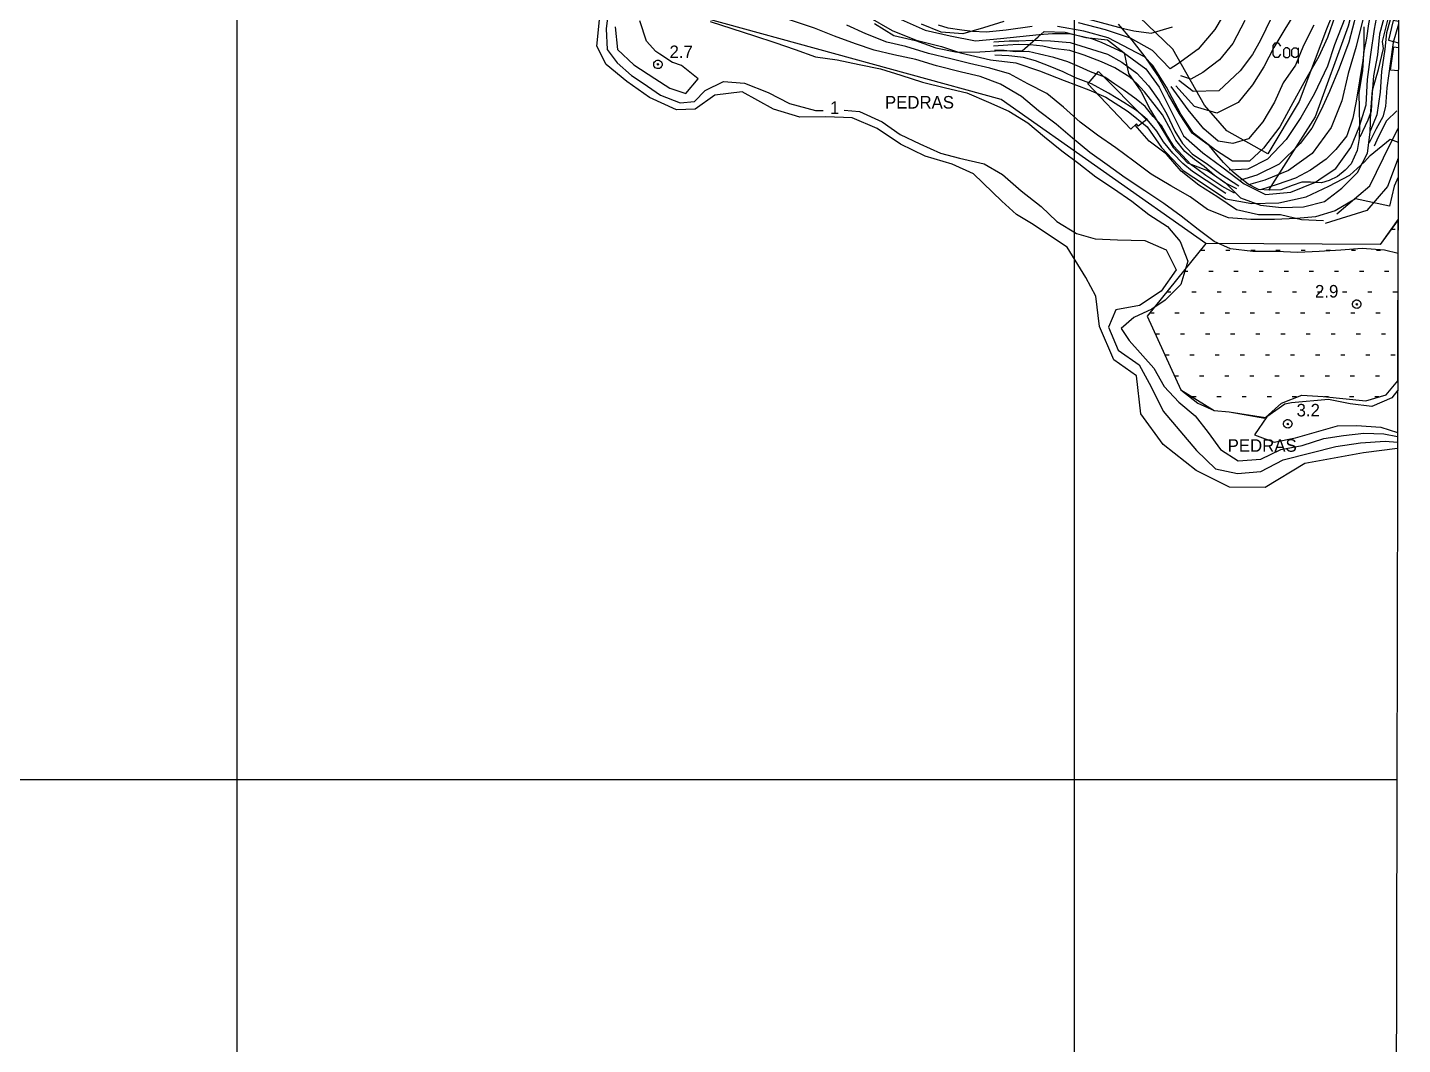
# Model space of a CAD drawing. Extents: x 555347 to 556479, y 8560498 to 8561653.
# Drawn here: x 556150 to 556478.4, y 8560936.7 to 8561179.7 of the extents above; entities that cross this region are included whole.
import ezdxf

# ---------------------------------------------------------------- set-up
doc = ezdxf.new("R2010")
doc.units = 0
doc.header["$MEASUREMENT"] = 0
for name, color, linetype in [('10', 24, 'CONTINUOUS'), ('14', 3, 'CONTINUOUS'), ('30', 2, 'CONTINUOUS'), ('31', 255, 'CONTINUOUS'), ('32', 42, 'CONTINUOUS'), ('37', 255, 'CONTINUOUS'), ('4', 255, 'CONTINUOUS'), ('44', 255, 'CONTINUOUS'), ('47', 4, 'CONTINUOUS'), ('5', 1, 'CONTINUOUS'), ('6', 2, 'CONTINUOUS'), ('7', 42, 'CONTINUOUS')]:
    doc.layers.add(name, color=color, linetype=linetype)

# ---------------------------------------------------------------- blocks, each defined once
blk = doc.blocks.new('COD007', base_point=(556370.32, 8561240.38))
at = {"layer": '4'}
for points in [[(556370.316, 8561241.3956), (556370.5168, 8561241.3792), (556370.7156, 8561241.318), (556370.9212, 8561241.2012), (556371.1236, 8561241.0072), (556371.2452, 8561240.7848), (556371.3152, 8561240.5864), (556371.3332, 8561240.3828), (556371.314, 8561240.188), (556371.2436, 8561239.9836), (556371.1232, 8561239.7764), (556370.9232, 8561239.5776), (556370.718, 8561239.4492), (556370.5176, 8561239.396), (556370.3128, 8561239.3792), (556370.108, 8561239.3984), (556369.9132, 8561239.4596), (556369.7048, 8561239.5812), (556369.5112, 8561239.7812), (556369.3808, 8561239.9844), (556369.3248, 8561240.184), (556369.3128, 8561240.386), (556369.3268, 8561240.5876), (556369.38, 8561240.79), (556369.5116, 8561240.9964), (556369.7064, 8561241.1968), (556369.9148, 8561241.3292), (556370.1204, 8561241.3896)], [(556370.32, 8561240.18), (556370.12, 8561240.38), (556370.32, 8561240.58), (556370.52, 8561240.38)]]:
    blk.add_lwpolyline(points, close=True, dxfattribs=at)
blk = doc.blocks.new('COD141', base_point=(556437.78, 8561412.9))
at = {"layer": '30'}
blk.add_line((556440.78, 8561414.15), (556440.78, 8561410.4), dxfattribs=at)
blk.add_lwpolyline([(556436.53, 8561412.691667), (556436.03, 8561411.858333), (556435.28, 8561411.858333), (556434.78, 8561412.483333), (556434.78, 8561414.775), (556435.28, 8561415.4), (556436.03, 8561415.4), (556436.53, 8561414.566667)], dxfattribs=at)
for points in [[(556437.28, 8561413.733333), (556437.28, 8561412.275), (556437.78, 8561411.858333), (556438.405, 8561411.858333), (556438.78, 8561412.275), (556438.78, 8561413.733333), (556438.28, 8561414.15), (556437.78, 8561414.15)], [(556439.28, 8561413.733333), (556439.78, 8561414.15), (556440.28, 8561414.15), (556440.78, 8561413.733333), (556440.78, 8561412.275), (556440.28, 8561411.858333), (556439.78, 8561411.858333), (556439.28, 8561412.275)]]:
    blk.add_lwpolyline(points, close=True, dxfattribs=at)
blk = doc.blocks.new('*X18')
at = {"layer": '32'}
for points in [[(556475.6916, 8561131.480597), (556476.6916, 8561131.480943)], [(556430.208774, 8561126.480109), (556431.208774, 8561126.480175)], [(556436.208774, 8561126.480505), (556437.208774, 8561126.480571)], [(556442.208774, 8561126.4809), (556443.208774, 8561126.480966)], [(556448.208774, 8561126.481296), (556449.208774, 8561126.481361)], [(556454.208774, 8561126.481691), (556455.208774, 8561126.481757)], [(556460.208774, 8561126.482086), (556461.208774, 8561126.482152)], [(556466.208773, 8561126.482482), (556467.208773, 8561126.482548)], [(556472.208773, 8561126.482877), (556473.208773, 8561126.482943)], [(556426.166038, 8561121.480036), (556427.166038, 8561121.480099)], [(556432.166038, 8561121.480416), (556433.166038, 8561121.480479)], [(556438.166038, 8561121.480796), (556439.166038, 8561121.480859)], [(556444.166038, 8561121.481176), (556445.166038, 8561121.481239)], [(556450.166038, 8561121.481555), (556451.166038, 8561121.481619)], [(556456.166038, 8561121.481935), (556457.166038, 8561121.481998)], [(556462.166038, 8561121.482315), (556463.166038, 8561121.482378)], [(556468.166038, 8561121.482695), (556469.166038, 8561121.482758)], [(556474.166038, 8561121.483075), (556475.166038, 8561121.483138)], [(556422.123303, 8561116.479963), (556423.123303, 8561116.480024)], [(556428.123303, 8561116.480329), (556429.123303, 8561116.48039)], [(556434.123303, 8561116.480695), (556435.123303, 8561116.480756)], [(556440.123303, 8561116.481061), (556441.123303, 8561116.481122)], [(556446.123303, 8561116.481427), (556447.123303, 8561116.481488)], [(556452.123303, 8561116.481793), (556453.123303, 8561116.481854)], [(556458.123303, 8561116.482159), (556459.123303, 8561116.48222)], [(556464.123303, 8561116.482525), (556465.123303, 8561116.482586)], [(556470.123303, 8561116.482891), (556471.123303, 8561116.482952)], [(556476.123303, 8561116.483257), (556477.123303, 8561116.483318)], [(556418.080568, 8561111.479889), (556419.080568, 8561111.479948)], [(556424.080568, 8561111.480243), (556425.080568, 8561111.480302)], [(556430.080568, 8561111.480597), (556431.080568, 8561111.480656)], [(556436.080568, 8561111.48095), (556437.080568, 8561111.481009)], [(556442.080568, 8561111.481304), (556443.080568, 8561111.481363)], [(556448.080568, 8561111.481658), (556449.080568, 8561111.481717)], [(556454.080568, 8561111.482012), (556455.080568, 8561111.48207)], [(556460.080568, 8561111.482365), (556461.080568, 8561111.482424)], [(556466.080568, 8561111.482719), (556467.080568, 8561111.482778)], [(556472.080568, 8561111.483073), (556473.080568, 8561111.483132)], [(556419.380026, 8561106.479869), (556420.380026, 8561106.479929)], [(556425.380026, 8561106.480227), (556426.380026, 8561106.480286)], [(556431.380026, 8561106.480584), (556432.380026, 8561106.480644)], [(556437.380026, 8561106.480942), (556438.380026, 8561106.481002)], [(556443.380026, 8561106.4813), (556444.380026, 8561106.481359)], [(556449.380026, 8561106.481657), (556450.380026, 8561106.481717)], [(556455.380026, 8561106.482015), (556456.380026, 8561106.482074)], [(556461.380026, 8561106.482372), (556462.380026, 8561106.482432)], [(556467.380026, 8561106.48273), (556468.380026, 8561106.48279)], [(556473.380026, 8561106.483088), (556474.380026, 8561106.483147)], [(556421.66672, 8561101.479859), (556422.66672, 8561101.47992)], [(556427.66672, 8561101.480224), (556428.66672, 8561101.480284)], [(556433.66672, 8561101.480588), (556434.66672, 8561101.480649)], [(556439.66672, 8561101.480953), (556440.66672, 8561101.481014)], [(556445.66672, 8561101.481318), (556446.66672, 8561101.481379)], [(556451.66672, 8561101.481683), (556452.66672, 8561101.481743)], [(556457.66672, 8561101.482047), (556458.66672, 8561101.482108)], [(556463.66672, 8561101.482412), (556464.66672, 8561101.482473)], [(556469.66672, 8561101.482777), (556470.66672, 8561101.482837)], [(556475.66672, 8561101.483141), (556476.66672, 8561101.483202)], [(556423.953414, 8561096.479849), (556424.953414, 8561096.479911)], [(556429.953414, 8561096.480221), (556430.953414, 8561096.480283)], [(556435.953414, 8561096.480593), (556436.953414, 8561096.480655)], [(556441.953414, 8561096.480966), (556442.953414, 8561096.481028)], [(556447.953414, 8561096.481338), (556448.953414, 8561096.4814)], [(556453.953414, 8561096.48171), (556454.953414, 8561096.481772)], [(556459.953414, 8561096.482082), (556460.953414, 8561096.482144)], [(556465.953414, 8561096.482455), (556466.953414, 8561096.482517)], [(556471.953414, 8561096.482827), (556472.953414, 8561096.482889)], [(556428.114228, 8561091.479857), (556429.114228, 8561091.479947)], [(556434.114228, 8561091.480394), (556435.114228, 8561091.480483)], [(556440.114228, 8561091.48093), (556441.114228, 8561091.481019)], [(556446.114228, 8561091.481466), (556447.114228, 8561091.481555)], [(556452.114228, 8561091.482002), (556453.114228, 8561091.482092)], [(556459.789452, 8561091.480174), (556460.789452, 8561091.480297)], [(556465.789452, 8561091.48091), (556466.789452, 8561091.481033)], [(556471.789452, 8561091.481646), (556472.789452, 8561091.481769)]]:
    blk.add_lwpolyline(points, dxfattribs=at)

msp = doc.modelspace()

# ---------------------------------------------------------------- linework, layer by layer
at = {"layer": '10'}
msp.add_lwpolyline([(556477.37, 8561133.75), (556473.11, 8561127.79), (556431.47, 8561128.04), (556417.45, 8561110.7), (556425.49, 8561093.12), (556429.55, 8561089.9), (556433.41, 8561088.17), (556437.06, 8561087.87), (556445.51, 8561086.36)], dxfattribs=at)
msp.add_polyline3d([(556431.47, 8561128.04, 3.91), (556382.55, 8561162.51, 2.84), (556294.32, 8561186.73, 3.05), (556288.55, 8561214.49, 3.05), (556240.88, 8561238.38, 3.28), (556197.65, 8561264.66, 3.2), (556175, 8561238.67, 3.12)], dxfattribs=at)
at = {"layer": '14'}
for points in [[(556477.53, 8561209.65), (556474.15, 8561201.61), (556468.76, 8561192.86), (556465.48, 8561180.03), (556457.6, 8561158.33), (556450.55, 8561147.36), (556446.4, 8561140.83)], [(556477.4, 8561148.46), (556474.84, 8561141.65), (556469.92, 8561135.92), (556459.93, 8561132.83)]]:
    msp.add_lwpolyline(points, dxfattribs=at)
for points in [[(556459.55, 8561133.48, 3.28), (556454.28, 8561133.75, 3.28), (556449.27, 8561134.91, 3.28), (556444, 8561134.92, 3.28), (556438.8, 8561136.07, 3.28), (556434.29, 8561139.14, 3.28), (556429.8, 8561142.02, 4.44), (556425.54, 8561145.35, 4.89), (556422.02, 8561149.43, 4.86), (556417.91, 8561152.48, 4.81), (556414.57, 8561156.34, 4.81)], [(556462.78, 8561135.14, 3.74), (556470.63, 8561141.85, 4.21), (556475.46, 8561151.83, 5.32), (556477.42, 8561155.51, 0)]]:
    msp.add_polyline3d(points, dxfattribs=at)
at = {"layer": '30'}
msp.add_polyline3d([(556467.25, 8561196.64, 15.59), (556460.29, 8561179.28, 15.67), (556453.74, 8561161.96, 15.87), (556446.25, 8561149.5, 15.72), (556436.47, 8561154.97, 0), (556431.13, 8561161.1, 17.71), (556423.54, 8561174.47, 19.8), (556415.49, 8561182.23, 22.57)], dxfattribs=at)
at = {"layer": '31'}
for points in [[(556383.18, 8561181.11, 18.5), (556378.32, 8561179.6, 17), (556373.43, 8561178.2, 13.99), (556368.21, 8561178.57, 13.34), (556363.55, 8561180.51, 13.65)], [(556469.19, 8561179.83, 12.73), (556469.18, 8561174.63, 12.62), (556468.86, 8561169.44, 12.49), (556467.97, 8561164.07, 11.85), (556468.16, 8561156.3, 0), (556468.07, 8561153.19, 10.7), (556467.61, 8561150.26, 10.01), (556466.14, 8561147.08, 10.27), (556464.75, 8561145.61, 0), (556462.89, 8561144.06, 0), (556460.95, 8561143.13, 0), (556459.06, 8561142.55, 11.39), (556456.46, 8561142.74, 0), (556454.37, 8561142.74, 12.02), (556452.05, 8561141.89, 0), (556449.34, 8561140.92, 12.12), (556446.7, 8561140.81, 0), (556444.04, 8561140.97, 12.54), (556441.59, 8561142.28, 0), (556439.77, 8561143.65, 13.31), (556437.95, 8561145.14, 0), (556435.71, 8561147.38, 13.89), (556434.08, 8561149.25, 0), (556432.32, 8561151.37, 14.36), (556428.17, 8561154.39, 16.04), (556425.2, 8561159.08, 16.76), (556422.5, 8561163.6, 17.54), (556419.98, 8561168.2, 17.88), (556416.95, 8561172.65, 18.78), (556413.86, 8561176.67, 20.87), (556410.6, 8561180.51, 21.39)]]:
    msp.add_polyline3d(points, dxfattribs=at)
at = {"layer": '32'}
msp.add_lwpolyline([(556477.37, 8561133.88), (556473.11, 8561127.79), (556431.47, 8561128.04), (556417.45, 8561110.7), (556425.49, 8561093.12), (556433.41, 8561088.17), (556437.06, 8561087.87), (556445.67, 8561086.48), (556449.49, 8561089.92), (556454.37, 8561091.83), (556459.5, 8561091.51), (556469.69, 8561090.46), (556474.5, 8561091.87), (556477.29, 8561095.21)], close=True, dxfattribs=at)
at = {"layer": '37'}
msp.add_polyline3d([(556352.27, 8561180.67, 2.87), (556356.91, 8561177.76, 2.88), (556362.1, 8561176.54, 3.39), (556366.92, 8561174.79, 3.33), (556372.09, 8561173.75, 3.09), (556377.45, 8561173.87, 3.13), (556382.45, 8561174.22, 3.5), (556387.6, 8561174.11, 4), (556391.38, 8561177.45, 4.08), (556392.82, 8561178.72, 4.41), (556397.86, 8561178.6, 6.84), (556402.79, 8561177.31, 6.84), (556407.98, 8561176.73, 6.84), (556411.91, 8561173.6, 6.84), (556413.02, 8561168.68, 6.84), (556415.9, 8561164.43, 6.12), (556418.25, 8561159.96, 5.92), (556423.64, 8561151.04, 5.24), (556427.1, 8561147.36, 5.09), (556432.04, 8561145.39, 4.68), (556436.18, 8561142.55, 3.98), (556439.73, 8561139, 3.98), (556444.48, 8561137.19, 3.92), (556449.53, 8561136.63, 3.47), (556454.79, 8561136.8, 3.16), (556459.77, 8561138.08, 2.91), (556463.96, 8561141.29, 2.94), (556467.68, 8561145.03, 2.67), (556470.08, 8561149.67, 3.47), (556470.74, 8561154.67, 4.41), (556470.9, 8561159.67, 6.33), (556471.24, 8561164.68, 6.93), (556472.72, 8561169.61, 7.03), (556473.92, 8561174.65, 7.36), (556473.68, 8561176.37, 7.36), (556474.93, 8561181.44, 7.36)], dxfattribs=at)
at = {"layer": '44'}
msp.add_lwpolyline([(555346.52, 8560499.92), (555348.83, 8561651.9), (556478.43, 8561649.61), (556476.07, 8560497.63)], close=True, dxfattribs=at)
for points in [[(556200, 8561650.18), (556200, 8560498.19)], [(556400, 8561649.77), (556400, 8560497.78)], [(555347.52, 8561000), (556477.1, 8561000)]]:
    msp.add_lwpolyline(points, dxfattribs=at)
at = {"layer": '47'}
msp.add_lwpolyline([(556477.26, 8561079.08), (556469.15, 8561078.07), (556455.07, 8561075.51), (556445.66, 8561069.75), (556437.14, 8561069.87), (556429.12, 8561073.8), (556421.23, 8561080.04), (556415.92, 8561087.37), (556414.9, 8561096.47), (556409.51, 8561100.26), (556406.08, 8561108.21), (556405.21, 8561115.46), (556402.79, 8561119.94), (556398.29, 8561127.2), (556389.82, 8561132.86), (556386.2, 8561135.01), (556382.74, 8561138.19), (556380.49, 8561140.33), (556375.97, 8561144.69), (556370.83, 8561147.06), (556364.4, 8561148.91), (556358.51, 8561151.8), (556352.94, 8561155.51), (556346.96, 8561158.09), (556340.72, 8561158.31), (556334.5, 8561158.23), (556328.22, 8561160.13), (556320.68, 8561164.32), (556314.18, 8561163.49), (556309.48, 8561160.17), (556305.05, 8561160.03), (556298.56, 8561162.93), (556293.17, 8561166.81), (556288.19, 8561170.81), (556285.98, 8561175.24), (556286.71, 8561182.28)], dxfattribs=at)
at = {"layer": '5'}
for points in [[(556358.68, 8561181.56, 10), (556364.41, 8561179.05, 10), (556370.41, 8561177.7, 10), (556376.47, 8561176.52, 10), (556382.37, 8561177.03, 10), (556391.66, 8561178.01, 10), (556394.85, 8561178.24, 10), (556398.87, 8561178.26, 10), (556404.13, 8561177.06, 10), (556406.47, 8561176.21, 10), (556411.76, 8561173.67, 10), (556417.09, 8561169.78, 10), (556420.29, 8561165.4, 10), (556426.11, 8561153.77, 10), (556430.74, 8561149.73, 10), (556435.29, 8561146.36, 10), (556440.6, 8561142.33, 10), (556445.73, 8561139.78, 10), (556451.77, 8561140.32, 10), (556457.61, 8561142.75, 10), (556459.21, 8561143.83, 10), (556462.52, 8561146.02, 10), (556466.09, 8561150.99, 10), (556468.09, 8561155.84, 10), (556469.73, 8561161.2, 10), (556470.09, 8561167.24, 10), (556470.84, 8561173.2, 10), (556471.71, 8561179.26, 10), (556472.94, 8561185.67, 10)], [(556436.85, 8561184.7, 20), (556433.58, 8561179.21, 20), (556429.63, 8561174.53, 20), (556424.7, 8561170.88, 20), (556422.91, 8561169.82, 20), (556418.75, 8561174.17, 20), (556413.47, 8561177.16, 20), (556407.5, 8561179.16, 20), (556401.04, 8561180.8, 20)], [(556350.68, 8561182.32, 5), (556356.55, 8561178.97, 5), (556362.27, 8561176.64, 5), (556368.35, 8561175.16, 5), (556372.82, 8561173.59, 5), (556380.01, 8561171.94, 5), (556386.05, 8561171.26, 5), (556391.75, 8561169.29, 5), (556397.62, 8561167.01, 5), (556403.49, 8561164.8, 5), (556407.58, 8561163.04, 5), (556412.91, 8561159.61, 5), (556417.41, 8561155.94, 5), (556420.84, 8561150.97, 5), (556426.05, 8561145.52, 5), (556431.14, 8561142.17, 5), (556436.25, 8561138.74, 5), (556442.46, 8561137.61, 5), (556448.92, 8561137.75, 5), (556455.4, 8561139.23, 5), (556460.86, 8561141.78, 5), (556465.81, 8561144.43, 5), (556469.32, 8561147.58, 5), (556470.68, 8561149.06, 5), (556475.46, 8561152.98, 5), (556477.41, 8561152.24, 5)], [(556389.96, 8561179.89, 15), (556383.72, 8561179.05, 15), (556379, 8561178.54, 15), (556375.72, 8561178.72, 15), (556373.14, 8561179.01, 15), (556369.9, 8561179.51, 15), (556367.6, 8561180.23, 15)], [(556462.36, 8561182.56, 15), (556460.49, 8561177.28, 15), (556458.47, 8561172.77, 15), (556455.36, 8561167.32, 15), (556451.79, 8561160.79, 15), (556449.14, 8561155.97, 15), (556445.25, 8561150.84, 15), (556441.86, 8561147.7, 15), (556437.81, 8561147.7, 15), (556433.75, 8561150.37, 15), (556428.54, 8561154.44, 15), (556425.51, 8561158.99, 15), (556422.08, 8561165.46, 15), (556418.77, 8561170.62, 15), (556416.82, 8561172.63, 15), (556408.15, 8561177.19, 15), (556402.32, 8561178.8, 15), (556396.06, 8561179.95, 15)]]:
    msp.add_polyline3d(points, dxfattribs=at)
at = {"layer": '6'}
for points in [[(556477.45, 8561225.8, 14), (556475.42, 8561221.44, 14), (556473.53, 8561215.63, 14), (556471.83, 8561205.2, 14), (556470.86, 8561200.27, 14), (556469.51, 8561196.41, 14), (556467.96, 8561191.74, 14), (556466.25, 8561187.07, 14), (556464.69, 8561181.79, 14), (556462.2, 8561175.57, 14), (556460.49, 8561170.43, 14), (556457.34, 8561163.78, 14), (556454.18, 8561158.2, 14), (556450.64, 8561152.88, 14), (556446.22, 8561148.19, 14), (556441.49, 8561145.79, 14), (556437.02, 8561145.55, 14)], [(556477.6, 8561209.78, 13), (556474.8, 8561204.8, 13), (556472.94, 8561199.98, 13), (556471.22, 8561194.38, 13), (556469.2, 8561189.25, 13), (556467.34, 8561182.88, 13), (556465.63, 8561176.19, 13), (556463.29, 8561169.97, 13), (556460.96, 8561164.37, 13), (556459.01, 8561160, 13), (556456.76, 8561155.64, 13), (556453.95, 8561151.94, 13), (556448.94, 8561146.99, 13), (556443.6, 8561144.43, 13), (556439.72, 8561143.23, 13)], [(556477.6, 8561204.8, 12), (556475.42, 8561199.2, 12), (556473.25, 8561194.23, 12), (556471.07, 8561188.16, 12), (556469.05, 8561181.94, 12), (556467.34, 8561175.1, 12), (556465.47, 8561168.72, 12), (556463.92, 8561162.19, 12), (556461.43, 8561155.82, 12), (556456.86, 8561149.61, 12), (556451.23, 8561145.53, 12), (556445.53, 8561143.19, 12), (556441.65, 8561142.08, 12)], [(556477.45, 8561198.43, 11), (556475.11, 8561193.76, 11), (556473.56, 8561190.34, 11), (556472, 8561187.23, 11), (556470.91, 8561183.81, 11), (556470.29, 8561180.54, 11), (556469.83, 8561177.12, 11), (556469.2, 8561174.05, 11), (556468.96, 8561171.78, 11), (556467.34, 8561162.04, 11), (556466.56, 8561157.99, 11), (556465.16, 8561153.79, 11), (556462.52, 8561150.53, 11), (556460.18, 8561148.19, 11), (556456.45, 8561145.55, 11), (556452.87, 8561143.68, 11), (556448.52, 8561142.13, 11), (556444.53, 8561140.86, 11)], [(556477.49, 8561190.52, 9), (556476.01, 8561187.87, 9), (556474.3, 8561183.07, 9), (556472.97, 8561178.12, 9), (556472.49, 8561173.13, 9), (556471.54, 8561168.09, 9), (556471.09, 8561163.06, 9), (556470.91, 8561159.7, 9), (556470.14, 8561157.53, 9), (556468.27, 8561153.48, 9)], [(556477.41, 8561187.2, 8), (556476.37, 8561184.07, 8), (556475.47, 8561181.53, 8), (556474.58, 8561178.4, 8), (556474.18, 8561174.48, 8), (556473.4, 8561169.19, 8), (556473.09, 8561164.21, 8), (556472.31, 8561158.77, 8), (556470.73, 8561154.87, 8)], [(556288.88, 8561184.5, 1), (556288.19, 8561179.39, 1), (556288.47, 8561174.41, 1), (556290.82, 8561171.23, 1), (556294.27, 8561168.19, 1), (556297.04, 8561166.39, 1), (556301.18, 8561163.49, 1), (556305.88, 8561161.69, 1), (556309.34, 8561161.97, 1), (556311.83, 8561164.59, 1), (556316.25, 8561166.81, 1), (556321.23, 8561166.39, 1), (556326.9, 8561164.18, 1), (556332.01, 8561161.55, 1), (556338.18, 8561159.86, 1), (556340.03, 8561159.84, 1)], [(556453, 8561183.64, 17), (556450.35, 8561179.26, 17), (556447.73, 8561174.9, 17), (556445.29, 8561170.24, 17), (556442.61, 8561165.97, 17), (556439.19, 8561161.72, 17), (556434.06, 8561159.24, 17), (556428.77, 8561160.79, 17), (556424.26, 8561165.77, 17)], [(556290.39, 8561179.82, 2), (556290.9, 8561174.45, 2), (556294.82, 8561170.74, 2), (556299.8, 8561167.5, 2), (556303.4, 8561165.15, 2), (556307.27, 8561163.9, 2), (556310.19, 8561167.4, 2), (556306.24, 8561170.57, 2), (556304.12, 8561171.31, 2), (556304.08, 8561171.32, 2), (556301.04, 8561173.32, 2), (556300.06, 8561173.98, 2), (556297.83, 8561176.41, 2), (556296.24, 8561181.28, 2)], [(556313.07, 8561181.08, 2), (556318.24, 8561179.47, 2), (556323.63, 8561177.65, 2), (556328.51, 8561176.08, 2), (556333.32, 8561174.45, 2), (556338.18, 8561172.66, 2), (556343.39, 8561171.98, 2), (556348.62, 8561170.86, 2), (556353.72, 8561169.84, 2), (556358.58, 8561168.3, 2), (556363.81, 8561166.61, 2), (556369.26, 8561165.29, 2), (556374.37, 8561164.08, 2), (556379.5, 8561161.87, 2), (556384.37, 8561159.65, 2), (556388.92, 8561156.87, 2), (556392.92, 8561153.55, 2), (556397.04, 8561150.24, 2), (556401.09, 8561147.2, 2), (556405.19, 8561144.01, 2), (556409.37, 8561141.21, 2), (556413.81, 8561138.15, 2), (556417.84, 8561134.97, 2), (556422.27, 8561132.09, 2), (556425.32, 8561128.51, 2), (556427.16, 8561123.81, 2), (556425.46, 8561118.28, 2), (556421.73, 8561114.55, 2), (556418.55, 8561112.34, 2), (556414.26, 8561110.4, 2), (556411.22, 8561107.78, 2), (556413.16, 8561104.87, 2), (556419.04, 8561098.31, 2), (556421.5, 8561093.86, 2), (556424.99, 8561090.14, 2), (556428.87, 8561086.91, 2), (556432.04, 8561082.94, 2), (556434.98, 8561078.86, 2), (556439.18, 8561076.13, 2), (556444.61, 8561076.56, 2), (556449.35, 8561078.81, 2), (556454.43, 8561079.79, 2), (556459.67, 8561081.47, 2), (556464.3, 8561082.2, 2), (556469.16, 8561082.74, 2), (556473.98, 8561082.57, 2), (556477.27, 8561081.98, 2)], [(556477.36, 8561125.69, 3), (556474.13, 8561126.46, 3), (556468.76, 8561126.9, 3), (556463.68, 8561126.46, 3), (556458.53, 8561126.16, 3), (556453.44, 8561125.93, 3), (556448.24, 8561126.18, 3), (556442.64, 8561126.12, 3), (556437.31, 8561126.79, 3), (556433.48, 8561128.51, 3), (556429.61, 8561131.42, 3), (556425.6, 8561134.6, 3), (556421.45, 8561137.64, 3), (556416.89, 8561140.68, 3), (556412.19, 8561143.72, 3), (556407.9, 8561146.9, 3), (556403.76, 8561149.8, 3), (556399.61, 8561153.26, 3), (556395.74, 8561156.58, 3), (556391.45, 8561159.76, 3), (556387.44, 8561163.21, 3), (556382.39, 8561166.11, 3), (556377.58, 8561168, 3), (556373.07, 8561169.02, 3), (556367.12, 8561170.54, 3), (556362.15, 8561172.06, 3), (556356.89, 8561173.16, 3), (556352.19, 8561174.27, 3), (556347.77, 8561175.79, 3), (556342.79, 8561177.59, 3), (556337.96, 8561179.52, 3), (556331.51, 8561181.68, 3)], [(556477.39, 8561143.95, 4), (556476.4, 8561141.78, 4), (556475.36, 8561136.95, 4), (556467.21, 8561138.74, 4), (556462.37, 8561135.84, 4), (556457.67, 8561134.46, 4), (556453.11, 8561134.04, 4), (556447.85, 8561133.77, 4), (556442.21, 8561133.78, 4), (556436.85, 8561134.16, 4), (556431.84, 8561136.22, 4), (556427.72, 8561139.2, 4), (556423.11, 8561141.81, 4), (556418.36, 8561144.62, 4), (556414.28, 8561147.7, 4), (556409.97, 8561150.92, 4), (556405.56, 8561153.93, 4), (556401.42, 8561157.09, 4), (556397.48, 8561160.66, 4), (556393.46, 8561163.91, 4), (556388.97, 8561166.25, 4), (556384.54, 8561168.6, 4), (556379.84, 8561169.99, 4), (556375, 8561171.09, 4), (556370.58, 8561172.2, 4), (556365.19, 8561173.44, 4), (556359.8, 8561175.1, 4), (556355.23, 8561176.21, 4), (556350.26, 8561178.14, 4), (556345.7, 8561180.21, 4)], [(556403.19, 8561181.71, 21), (556411.76, 8561179.44, 21), (556414.28, 8561178.89, 21), (556418.38, 8561178.29, 21), (556423.49, 8561179.8, 21)], [(556457.23, 8561180.23, 16), (556454.78, 8561175.38, 16), (556452.88, 8561170.68, 16), (556449.92, 8561166.44, 16), (556447.83, 8561161.8, 16), (556445.1, 8561157.1, 16), (556441.67, 8561153.07, 16), (556437.94, 8561151.93, 16), (556434.37, 8561152.55, 16), (556430.95, 8561155.5, 16), (556427.21, 8561160.01, 16), (556423.17, 8561165.61, 16)], [(556447.04, 8561181.91, 18), (556444.48, 8561176.65, 18), (556442.61, 8561173.23, 18), (556439.65, 8561169.35, 18), (556434.52, 8561164.52, 18), (556428.46, 8561164.37, 18), (556425.04, 8561167.01, 18)], [(556440.74, 8561181.32, 19), (556437.88, 8561175.84, 19), (556434.72, 8561171.95, 19), (556430.73, 8561168.89, 19), (556427.84, 8561167.32, 19), (556425.5, 8561168.1, 19)], [(556477.47, 8561180.48, 7), (556476.18, 8561176.09, 7), (556475.51, 8561171.01, 7), (556474.65, 8561165.3, 7), (556474.34, 8561160.79, 7), (556473.71, 8561158.3, 7), (556472.16, 8561155.5, 7), (556470.45, 8561152.08, 7)], [(556438.83, 8561141.14, 8), (556435.99, 8561142.56, 8), (556433.5, 8561144.34, 8), (556431.02, 8561146.47, 8), (556428.77, 8561148.13, 8), (556426.4, 8561150.02, 8), (556424.27, 8561152.74, 8), (556423.09, 8561155.11, 8), (556421.07, 8561158.78, 8), (556416.81, 8561164.34, 8), (556414.99, 8561166.28, 8), (556413.3, 8561167.82, 8), (556409.71, 8561170.02, 8), (556406.52, 8561171.44, 8), (556402.37, 8561173.1, 8), (556398.94, 8561174.17, 8), (556394.92, 8561174.64, 8), (556392.55, 8561175.23, 8), (556389.53, 8561175.52, 8), (556386.63, 8561175.59, 8), (556384.14, 8561175.47, 8), (556380.71, 8561175.23, 8)], [(556380.87, 8561176.16, 9), (556380.78, 8561176.25, 9), (556384.49, 8561176.53, 9), (556386.81, 8561176.53, 9), (556390.05, 8561176.62, 9), (556394.32, 8561176.53, 9), (556399.05, 8561176.06, 9), (556407.96, 8561173.28, 9), (556411.39, 8561171.42, 9), (556415.01, 8561168.73, 9), (556417.79, 8561165.76, 9), (556420.3, 8561162.15, 9), (556422.15, 8561158.99, 9), (556424.01, 8561154.91, 9), (556425.86, 8561151.94, 9), (556428.18, 8561149.53, 9), (556431.89, 8561147.02, 9), (556435.05, 8561144.61, 9), (556439.32, 8561141.83, 9)], [(556438.32, 8561140.13, 7), (556435.28, 8561141.74, 7), (556433.15, 8561143.16, 7), (556431.44, 8561144.33, 7), (556429.34, 8561145.87, 7), (556427.98, 8561146.87, 7), (556423.8, 8561151.32, 7), (556422.26, 8561153.69, 7), (556420.84, 8561156.29, 7), (556418.91, 8561158.4, 7), (556416.93, 8561160.79, 7), (556414.8, 8561162.57, 7), (556411.84, 8561164.7, 7), (556409.71, 8561166.12, 7), (556407.34, 8561167.78, 7), (556403.91, 8561169.08, 7), (556401.31, 8561170.26, 7), (556398.48, 8561171.46, 7), (556395.15, 8561172.51, 7), (556391.72, 8561173.34, 7), (556389, 8561173.93, 7), (556385.99, 8561173.89, 7), (556383.32, 8561174.17, 7), (556380.95, 8561174.17, 7)], [(556436.23, 8561139.98, 6), (556431.52, 8561143.11, 6), (556428.3, 8561145.29, 6), (556425.93, 8561147.18, 6), (556423.56, 8561149.67, 6), (556421.31, 8561152.39, 6), (556419.77, 8561154.87, 6), (556417.41, 8561157.71, 6), (556414.92, 8561159.84, 6), (556411.84, 8561161.74, 6), (556408.17, 8561163.99, 6), (556404.15, 8561166.24, 6), (556400.36, 8561167.66, 6), (556397.4, 8561169.08, 6), (556393.85, 8561170.5, 6), (556390.77, 8561171.68, 6), (556387.93, 8561172.51, 6), (556384.38, 8561172.87, 6), (556381.07, 8561173.1, 6)], [(556345.07, 8561159.96, 1), (556348.74, 8561159.62, 1), (556354.13, 8561157.13, 1), (556358.41, 8561154.09, 1), (556363.11, 8561151.88, 1), (556368.09, 8561149.66, 1), (556372.65, 8561148.42, 1), (556378.48, 8561147.08, 1), (556382.88, 8561144.55, 1), (556387.35, 8561140.65, 1), (556392.13, 8561136.9, 1), (556395.88, 8561133.35, 1), (556400.54, 8561130.49, 1), (556405, 8561129.2, 1), (556410.39, 8561128.93, 1), (556416.85, 8561128.82, 1), (556422, 8561126.58, 1), (556424.35, 8561121.78, 1), (556420.78, 8561116.69, 1), (556415.6, 8561113.28, 1), (556409.98, 8561112.2, 1), (556408.18, 8561108.05, 1), (556410.49, 8561102.58, 1), (556415.52, 8561099.09, 1), (556418.37, 8561093.81, 1), (556421.3, 8561088.01, 1), (556425.24, 8561083.3, 1), (556429.24, 8561078.58, 1), (556433.77, 8561074.25, 1), (556439.01, 8561073.08, 1), (556444.58, 8561073.62, 1), (556449.93, 8561076.4, 1), (556456.56, 8561078.06, 1), (556462.51, 8561079.58, 1), (556468.42, 8561080.4, 1), (556474.26, 8561080.82, 1), (556477.26, 8561080.62, 1)], [(556477.11, 8561159.74, 6), (556474.58, 8561157.35, 6), (556472.64, 8561153.47, 6), (556471.69, 8561151.31, 6)], [(556477.29, 8561093, 3), (556475.87, 8561091.18, 3), (556471.11, 8561089.12, 3), (556465.89, 8561089.73, 3), (556462.32, 8561090.48, 3), (556460.76, 8561090.8, 3), (556451.88, 8561090, 3), (556450.32, 8561089.69, 3), (556446.01, 8561086.63, 3), (556443.04, 8561082.33, 3), (556447.77, 8561080.63, 3), (556452.88, 8561081.64, 3), (556462.91, 8561084.53, 3), (556467.48, 8561084.55, 3), (556473.29, 8561084.14, 3), (556477.27, 8561082.94, 3)]]:
    msp.add_polyline3d(points, dxfattribs=at)
at = {"layer": '7'}
for points in [[(556477.47, 8561181.12), (556476.23, 8561181.35), (556475.07, 8561176.63), (556477.46, 8561176.02)], [(556477.45, 8561169.32), (556475.59, 8561169.5), (556476.34, 8561175.05), (556477.46, 8561174.89)]]:
    msp.add_lwpolyline(points, dxfattribs=at)
msp.add_polyline3d([(556405.83, 8561169.13, 7.39), (556417.29, 8561157.58, 7.25), (556415.3, 8561156.12, 7.47), (556414.91, 8561156.64, 7.46), (556413.56, 8561155.42, 7.31), (556403.23, 8561166.24, 7.26)], close=True, dxfattribs=at)

# ---------------------------------------------------------------- block references
at = {"layer": '30'}
msp.add_blockref('COD141', (556450.5, 8561173.54, 20.34), dxfattribs=at)
at = {"layer": '32'}
msp.add_blockref('*X18', (0, 0), dxfattribs=at)
at = {"layer": '4'}
for p in [(556300.57, 8561170.85, 2.7), (556467.5, 8561113.56, 2.9), (556451.03, 8561084.97, 3.2)]:
    msp.add_blockref('COD007', p, dxfattribs=at)

# ---------------------------------------------------------------- texts
at = {"layer": '32'}
for p in [(556354.8, 8561160.31, 1.97), (556436.66, 8561078.3, 1.97)]:
    msp.add_text('PEDRAS', height=3, dxfattribs=at).set_placement(p)
at = {"layer": '4'}
for s, p in [('2.7', (556303.35, 8561172.37, 2.7)), ('2.9', (556457.53, 8561115.15, 2.9)), ('3.2', (556453.13, 8561086.74, 3.2))]:
    msp.add_text(s, height=3, dxfattribs=at).set_placement(p)
at = {"layer": '6'}
msp.add_text('1', height=3, dxfattribs=at).set_placement((556341.67, 8561159.02))

doc.saveas('drawing.dxf')
